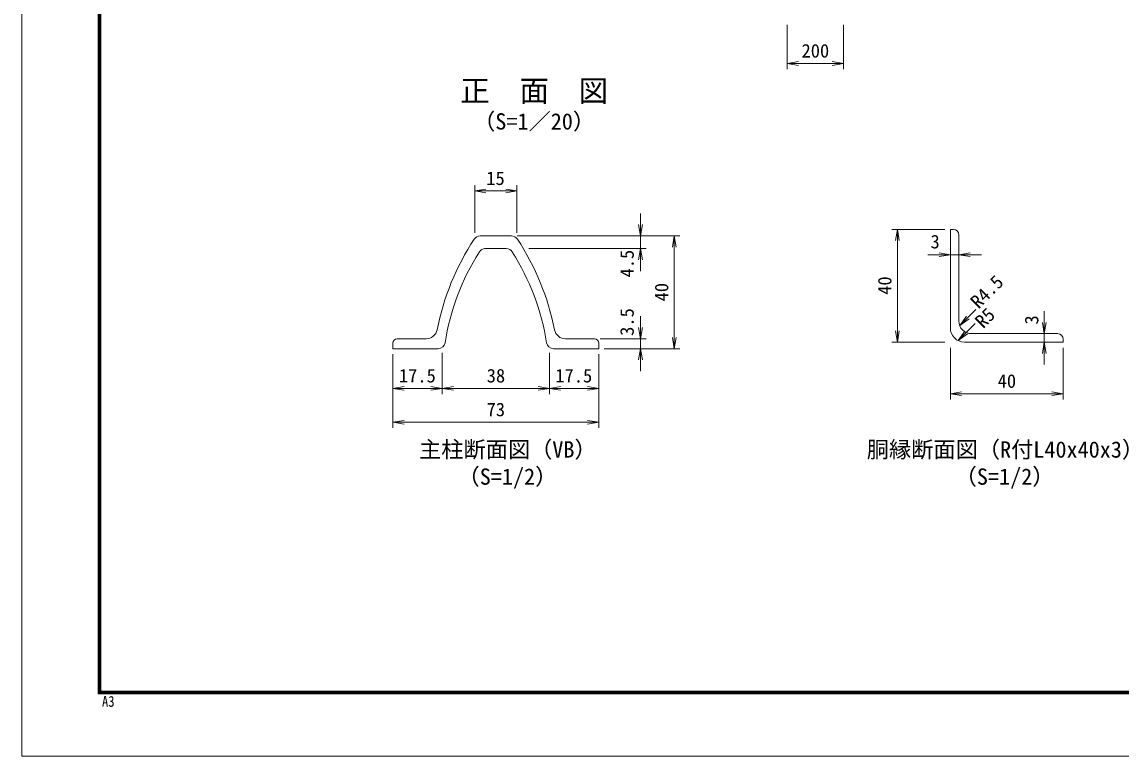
# Model space of a CAD drawing. Units: millimetres, scale not verified, with parts at other scales. Extents: x -4200 to 4200, y -2970 to 2970.
# Drawn here: x -4200 to -300, y -2970 to -366 of the extents above; entities that cross this region are included whole.
import ezdxf
from ezdxf.enums import TextEntityAlignment as Align

# ---------------------------------------------------------------- set-up
doc = ezdxf.new("R2010")
doc.units = ezdxf.units.MM
doc.header["$LTSCALE"] = 20
for name, color, linetype, lineweight in [('0-0_D-STR1', 1, 'Continuous', 18), ('0-2_D-STR-DIM', 7, 'Continuous', 9), ('0-8_0', 7, 'Continuous', 9), ('0-B_D-TTL', 7, 'Continuous', 9)]:
    doc.layers.add(name, color=color, linetype=linetype, lineweight=lineweight)
doc.layers.add('0-9_D-TTL-TXT', color=7, linetype='Continuous')
doc.styles.add('ＭＳ ゴシック', font='')
doc.styles.get('ＭＳ ゴシック').set_extended_font_data('MS Gothic')

# ---------------------------------------------------------------- blocks, each defined once
blk = doc.blocks.new('_Open')
at = {"layer": '0-8_0'}
blk.add_line((-20, 3.33), (0, 0), dxfattribs=at)
blk.add_lwpolyline([(-20, -3.33), (0, 0), (-20, 0)], dxfattribs=at)

msp = doc.modelspace()

# ---------------------------------------------------------------- linework, layer by layer
at = {"layer": '0-0_D-STR1'}
for p, q in [((-2574.46, -1125.02), (-2463.07, -1125.02)), ((-905.87, -1451.63), (-905.87, -1101.63)), ((-895.87, -1101.63), (-905.87, -1101.63)), ((-875.87, -1121.63), (-875.87, -1426.63)), ((-2559.46, -1170.02), (-2481.46, -1170.02)), ((-830.87, -1471.63), (-525.87, -1471.63)), ((-2883.76, -1505.02), (-2883.76, -1525.02)), ((-2883.76, -1505.02), (-2883.76, -1525.02)), ((-2766.2, -1490.02), (-2868.76, -1490.02)), ((-2271.33, -1490.02), (-2168.76, -1490.02)), ((-2153.76, -1505.02), (-2153.76, -1525.02)), ((-2723.48, -1525.02), (-2883.76, -1525.02)), ((-2314.05, -1525.02), (-2153.76, -1525.02))]:
    msp.add_line(p, q, dxfattribs=at)
msp.add_lwpolyline([(-855.87, -1501.63), (-505.87, -1501.63), (-505.87, -1491.63)], dxfattribs=at)
for centre, radius, start, end in [((-2574.46, -1150.02), 25, 90, 146.67148), ((-2463.07, -1150.02), 25, 33.32852, 90), ((-895.87, -1121.63), 20, 0, 90), ((-1839.19, -1633.52), 905, 146.67148, 168.8028), ((-3198.34, -1633.52), 905, 11.1972, 33.32852), ((-1868.76, -1633.02), 840, 147.4916, 171.15527), ((-2556.06, -1195.02), 25, 90, 147.4916), ((-2481.46, -1195.02), 25, 32.5084, 90), ((-3168.76, -1633.02), 840, 8.84473, 32.5084), ((-830.87, -1426.63), 45, 180.00046, 270), ((-2766.2, -1450.02), 40, 270, 348.8028), ((-2271.33, -1450.02), 40, 191.1972, 270), ((-855.87, -1451.63), 50, 180.00043, 270), ((-525.87, -1491.63), 20, 0, 90), ((-2868.76, -1505.02), 15, 90, 180), ((-2723.48, -1500.02), 25, 270, 351.15527), ((-2314.05, -1500.02), 25, 188.84473, 270), ((-2168.76, -1505.02), 15, 0, 90)]:
    msp.add_arc(centre, radius, start, end, dxfattribs=at)
at = {"layer": '0-2_D-STR-DIM'}
for p, q in [((-1484.97, -376.02), (-1484.97, -533.34)), ((-1284.97, -376.02), (-1284.97, -533.34)), ((-1444.97, -513.34), (-1324.97, -513.34)), ((-2593.76, -1114.13), (-2593.76, -945.5)), ((-2553.76, -965.5), (-2483.76, -965.5)), ((-2443.76, -1114.13), (-2443.76, -945.5)), ((-2005.45, -1085.02), (-2005.45, -1045.02)), ((-2443.07, -1125.02), (-1985.45, -1125.02)), ((-2443.07, -1125.02), (-1865.45, -1125.02)), ((-2005.45, -1125.02), (-2005.45, -1170.02)), ((-925.87, -1101.63), (-1113.69, -1101.63)), ((-1885.45, -1165.02), (-1885.45, -1485.02)), ((-1093.69, -1141.63), (-1093.69, -1461.63)), ((-2401.04, -1170.02), (-1985.45, -1170.02)), ((-945.87, -1191.59), (-985.87, -1191.59)), ((-905.87, -1191.59), (-875.87, -1191.59)), ((-835.87, -1191.59), (-795.87, -1191.59)), ((-2005.45, -1210.02), (-2005.45, -1250.02)), ((-815.33, -1385.86), (-871.43, -1441.44)), ((-572.54, -1431.63), (-572.54, -1391.63)), ((-2005.45, -1450.02), (-2005.45, -1410.02)), ((-818.27, -1435.65), (-876.47, -1495.1)), ((-572.54, -1471.63), (-572.54, -1501.63)), ((-2148.76, -1490.02), (-1985.45, -1490.02)), ((-2005.45, -1490.02), (-2005.45, -1525.02)), ((-925.87, -1501.63), (-1113.69, -1501.63)), ((-2883.76, -1545.02), (-2883.76, -1685.96)), ((-2883.76, -1545.02), (-2883.76, -1805.96)), ((-2708.76, -1540.23), (-2708.76, -1685.96)), ((-2708.76, -1540.23), (-2708.76, -1685.96)), ((-2328.76, -1540.23), (-2328.76, -1685.96)), ((-2328.76, -1540.23), (-2328.76, -1685.96)), ((-2153.76, -1545.02), (-2153.76, -1685.96)), ((-2153.76, -1545.02), (-2153.76, -1805.96)), ((-2133.76, -1525.02), (-1985.45, -1525.02)), ((-2133.76, -1525.02), (-1865.45, -1525.02)), ((-905.87, -1521.63), (-905.87, -1704.96)), ((-572.54, -1541.63), (-572.54, -1581.63)), ((-505.87, -1521.63), (-505.87, -1704.96)), ((-2005.45, -1565.02), (-2005.45, -1605.02)), ((-2843.76, -1665.96), (-2748.76, -1665.96)), ((-2668.76, -1665.96), (-2368.76, -1665.96)), ((-2288.76, -1665.96), (-2193.76, -1665.96)), ((-865.87, -1684.96), (-545.87, -1684.96)), ((-2843.76, -1785.96), (-2193.76, -1785.96))]:
    msp.add_line(p, q, dxfattribs=at)
at = {"layer": '0-B_D-TTL', "color": 2, "lineweight": 18}
msp.add_lwpolyline([(-4200, 2970), (4200, 2970), (4200, -2970), (-4200, -2970)], close=True, dxfattribs=at)
at = {"layer": '0-B_D-TTL'}
for points in [[(-3930, 2750), (3930, 2750), (3930, -2750), (-3930, -2750)], [(-3927.5, 2747.5), (3927.5, 2747.5), (3927.5, -2747.5), (-3927.5, -2747.5)], [(-3925, 2745), (3925, 2745), (3925, -2745), (-3925, -2745)], [(-3922.5, 2742.5), (3922.5, 2742.5), (3922.5, -2742.5), (-3922.5, -2742.5)], [(-3920, 2740), (3920, 2740), (3920, -2740), (-3920, -2740)]]:
    msp.add_lwpolyline(points, close=True, dxfattribs=at)

# ---------------------------------------------------------------- block references
at = {"layer": '0-2_D-STR-DIM', "xscale": 2, "yscale": 2}
for p, rotation in [((-1484.97, -513.34), 180), ((-2593.76, -965.5), 180), ((-2005.45, -1125.02), 270), ((-1885.45, -1125.02), 90), ((-1093.69, -1101.63), 90), ((-2005.45, -1170.02), 90), ((-875.87, -1191.59), 180), ((-872.85, -1442.85), 224.73463), ((-572.54, -1471.63), 270), ((-2005.45, -1490.02), 270), ((-1093.69, -1501.63), 270), ((-877.87, -1496.53), 225.61009), ((-1885.45, -1525.02), 270), ((-572.54, -1501.63), 90), ((-2005.45, -1525.02), 90), ((-2883.76, -1665.96), 180), ((-2708.76, -1665.96), 180), ((-2328.76, -1665.96), 180), ((-905.87, -1684.96), 180), ((-2883.76, -1785.96), 180)]:
    msp.add_blockref('_Open', p, dxfattribs=dict(at, rotation=rotation))
for p in [(-1284.97, -513.34), (-2443.76, -965.5), (-905.87, -1191.59), (-2708.76, -1665.96), (-2328.76, -1665.96), (-2153.76, -1665.96), (-505.87, -1684.96), (-2153.76, -1785.96)]:
    msp.add_blockref('_Open', p, dxfattribs=at)

# ---------------------------------------------------------------- texts
at = {"layer": '0-2_D-STR-DIM', "style": 'ＭＳ ゴシック'}
for s, p in [('200', (-1433.97, -506.59)), ('15', (-2552.51, -958.76)), ('3', (-976.34, -1183.69)), ('17.5', (-2862.51, -1659.21)), ('38', (-2551.01, -1659.21)), ('17.5', (-2307.51, -1659.21)), ('40', (-738.12, -1678.22)), ('73', (-2551.36, -1779.21))]:
    msp.add_text(s, height=48.09, dxfattribs=at).set_placement(p, align=Align.BOTTOM_LEFT)
for s, rotation, p in [('4.5', 90, (-2014.9, -1272.36)), ('40', 90, (-1100.44, -1333.88)), ('R4.5', 45, (-795.54, -1396.1)), ('40', 90, (-1892.2, -1357.27)), ('3.5', 90, (-2014.9, -1479.4)), ('R5', 45, (-779.09, -1465.92)), ('3', 90, (-579.2, -1439.26))]:
    msp.add_text(s, height=48.09, rotation=rotation, dxfattribs=at).set_placement(p, align=Align.BOTTOM_LEFT)
at = {"layer": '0-9_D-TTL-TXT', "style": 'ＭＳ ゴシック'}
for s, height, p in [('正\u3000面\u3000図', 76.98, (-2644.87, -671.74)), ('（S=1／20）', 57.77, (-2599.39, -764.94)), ('主柱断面図（VB）', 57.77, (-2791.02, -1928.54)), ('胴縁断面図（R付L40x40x3）', 57.77, (-1202.53, -1928.85)), ('（S=1/2）', 57.77, (-2654.57, -2025.03)), ('（S=1/2）', 57.77, (-890.65, -2025.03))]:
    msp.add_text(s, height=height, dxfattribs=at).set_placement(p, align=Align.BOTTOM_LEFT)
at = {"layer": '0-B_D-TTL', "style": 'ＭＳ ゴシック', "width": 0.85}
msp.add_text('A3', height=38.42, dxfattribs=at).set_placement((-3916.09, -2806.81), align=Align.BOTTOM_LEFT)

doc.saveas('drawing.dxf')
